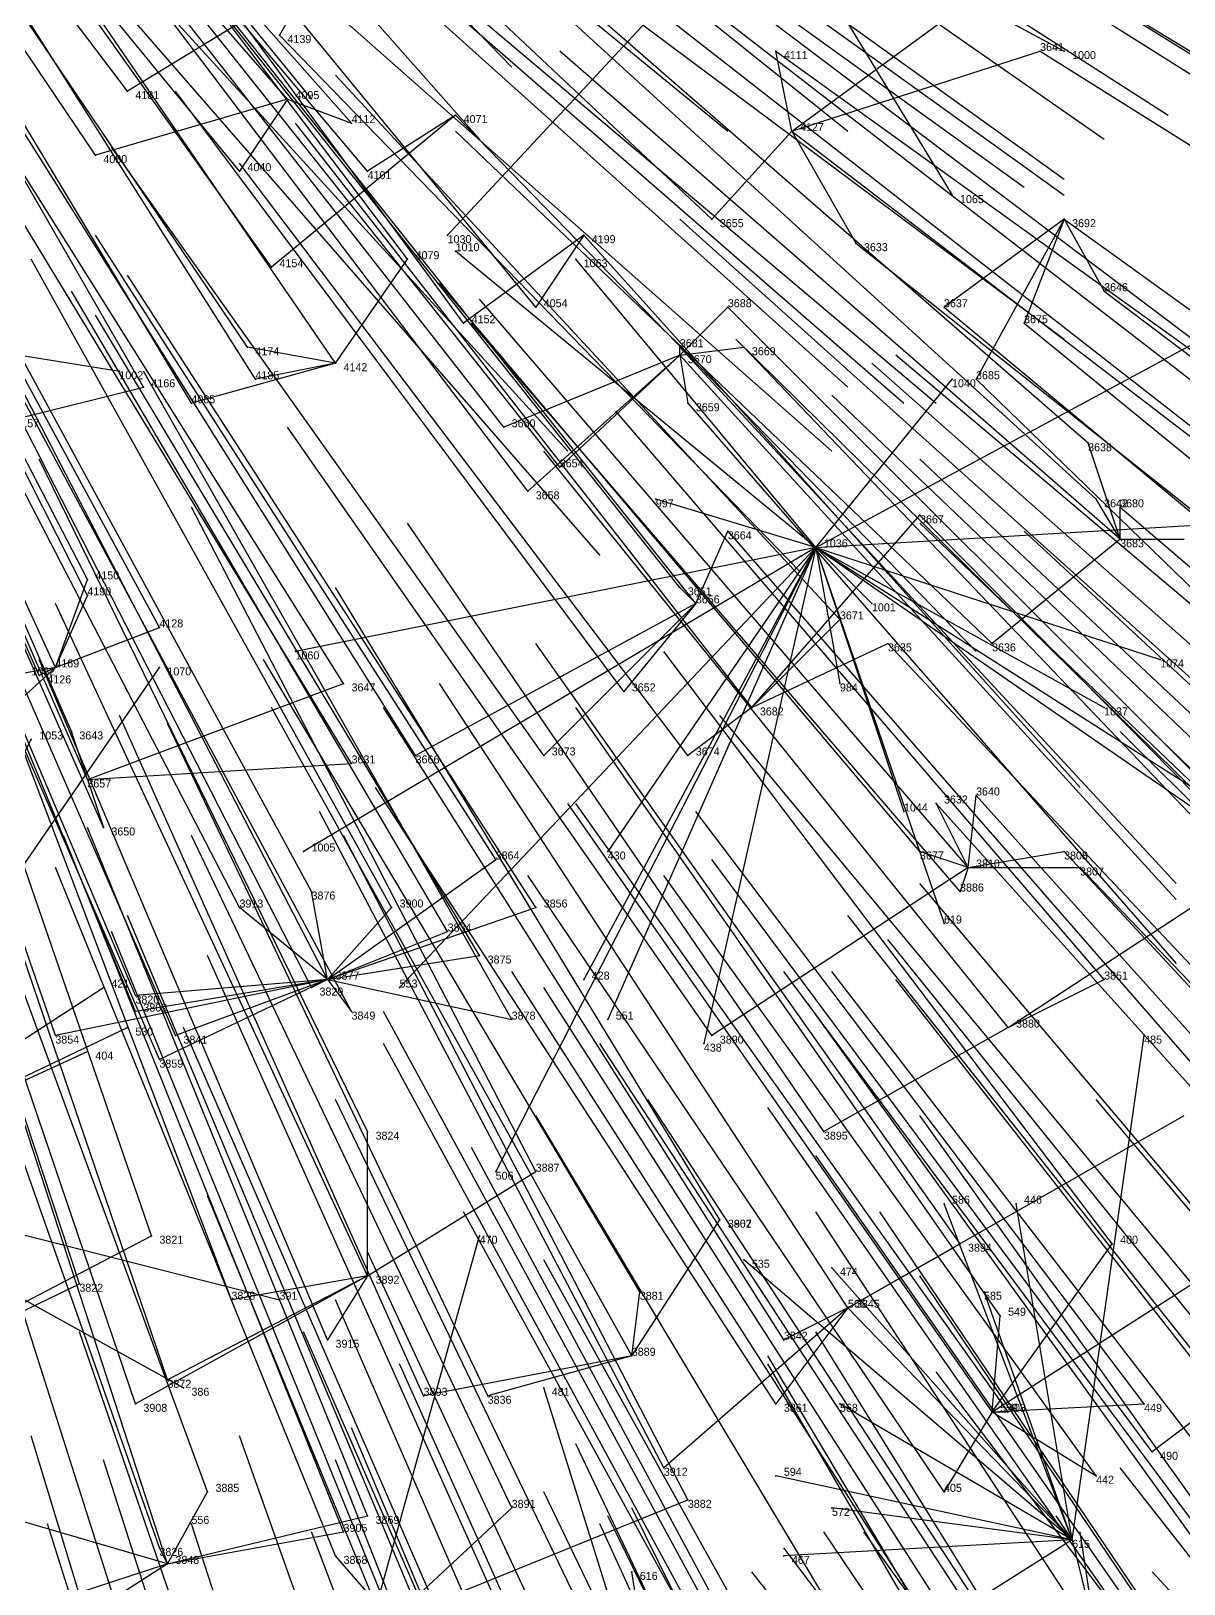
# Model space of a CAD drawing. Extents: x -0.5 to 0.59, y -0.5 to 0.58.
# Drawn here: x 0.097 to 0.241, y -0.3385 to -0.1445 of the extents above; entities that cross this region are included whole.
import ezdxf

# ---------------------------------------------------------------- set-up
doc = ezdxf.new("R2010")
doc.units = 0
for name, color, linetype in [('Facilities', 3, 'CONTINUOUS'), ('Facilities_lines', 3, 'CONTINUOUS'), ('Normals', 1, 'CONTINUOUS'), ('Source_points', 5, 'CONTINUOUS'), ('Text', 3, 'CONTINUOUS')]:
    doc.layers.add(name, color=color, linetype=linetype)

msp = doc.modelspace()

# ---------------------------------------------------------------- linework, layer by layer
at = {"layer": 'Facilities', "color": 3}
for p in [(0.129, -0.153, -0.5), (0.15, -0.155, -0.541), (0.192, -0.157, -0.62), (0.226, -0.168, -0.705), (0.166, -0.17, -0.595), (0.135, -0.186, -0.576), (0.178, -0.185, -0.642), (0.195, -0.209, -1.25), (0.233, -0.208, -0.781), (0.18, -0.216, -0.702), (0.1, -0.224, -0.613), (0.187, -0.229, -0.739), (0.104, -0.238, -0.65), (0.214, -0.249, -0.821), (0.134, -0.263, -0.737), (0.219, -0.269, -0.867), (0.139, -0.3, -0.827), (0.199, -0.304, -0.907), (0.172, -0.31, -0.886), (0.217, -0.317, -0.96), (0.227, -0.333, -1.25), (0.114, -0.336, -0.886)]:
    msp.add_point(p, dxfattribs=at)
at = {"layer": 'Facilities_lines', "color": 3}
for p, q in [((0.189, -0.127, -1.25), (0.149, -0.17, -1.25)), ((0.189, -0.127, -1.25), (0.226, -0.147, -1.25)), ((0.189, -0.127, -1.25), (0.212, -0.165, -1.25)), ((0.192, -0.157, -0.62), (0.222, -0.135, -0.651)), ((0.132, -0.138, -0.476), (0.109, -0.152, -0.469)), ((0.132, -0.138, -0.476), (0.128, -0.145, -0.484)), ((0.192, -0.157, -0.62), (0.19, -0.147, -0.602)), ((0.192, -0.157, -0.62), (0.223, -0.147, -0.667)), ((0.129, -0.153, -0.5), (0.105, -0.16, -0.479)), ((0.129, -0.153, -0.5), (0.123, -0.162, -0.508)), ((0.129, -0.153, -0.5), (0.137, -0.156, -0.518)), ((0.15, -0.155, -0.541), (0.127, -0.174, -0.538)), ((0.15, -0.155, -0.541), (0.139, -0.162, -0.533)), ((0.192, -0.157, -0.62), (0.182, -0.168, -0.62)), ((0.192, -0.157, -0.62), (0.2, -0.171, -0.658)), ((0.226, -0.168, -0.705), (0.211, -0.179, -0.691)), ((0.226, -0.168, -0.705), (0.215, -0.188, -0.714)), ((0.226, -0.168, -0.705), (0.221, -0.181, -0.713)), ((0.226, -0.168, -0.705), (0.231, -0.177, -0.726)), ((0.166, -0.17, -0.595), (0.151, -0.181, -0.59)), ((0.166, -0.17, -0.595), (0.16, -0.179, -0.6)), ((0.195, -0.209, -1.25), (0.15, -0.172, -1.25)), ((0.135, -0.186, -0.576), (0.144, -0.173, -0.563)), ((0.195, -0.209, -1.25), (0.165, -0.173, -1.25)), ((0.195, -0.209, -1.25), (0.258, -0.175, -1.25)), ((0.046, -0.177, -1.25), (0.108, -0.187, -1.25)), ((0.178, -0.185, -0.642), (0.184, -0.179, -0.642)), ((0.135, -0.186, -0.576), (0.124, -0.184, -0.555)), ((0.178, -0.185, -0.642), (0.186, -0.184, -0.656)), ((0.178, -0.185, -0.642), (0.178, -0.184, -0.639)), ((0.135, -0.186, -0.576), (0.117, -0.191, -0.559)), ((0.135, -0.186, -0.576), (0.125, -0.188, -0.563)), ((0.178, -0.185, -0.642), (0.156, -0.194, -0.623)), ((0.178, -0.185, -0.642), (0.159, -0.202, -0.643)), ((0.178, -0.185, -0.642), (0.163, -0.199, -0.642)), ((0.178, -0.185, -0.642), (0.179, -0.191, -0.655)), ((0.195, -0.209, -1.25), (0.212, -0.188, -1.25)), ((0.095, -0.193, -0.538), (0.111, -0.189, -0.547)), ((0.233, -0.208, -0.781), (0.229, -0.196, -0.753)), ((0.195, -0.209, -1.25), (0.175, -0.203, -1.25)), ((0.233, -0.208, -0.781), (0.23, -0.203, -0.768)), ((0.187, -0.229, -0.739), (0.208, -0.205, -0.73)), ((0.195, -0.209, -1.25), (0.263, -0.205, -1.25)), ((0.233, -0.208, -0.781), (0.233, -0.204, -0.773)), ((0.18, -0.216, -0.702), (0.184, -0.207, -0.693)), ((0.195, -0.209, -1.25), (0.13, -0.222, -1.25)), ((0.195, -0.209, -1.25), (0.131, -0.247, -1.25)), ((0.195, -0.209, -1.25), (0.143, -0.264, -1.25)), ((0.195, -0.209, -1.25), (0.155, -0.287, -1.25)), ((0.195, -0.209, -1.25), (0.166, -0.263, -1.25)), ((0.195, -0.209, -1.25), (0.169, -0.268, -1.25)), ((0.195, -0.209, -1.25), (0.169, -0.247, -1.25)), ((0.195, -0.209, -1.25), (0.181, -0.271, -1.25)), ((0.195, -0.209, -1.25), (0.211, -0.256, -1.25)), ((0.195, -0.209, -1.25), (0.198, -0.226, -1.25)), ((0.195, -0.209, -1.25), (0.253, -0.246, -1.25)), ((0.195, -0.209, -1.25), (0.25, -0.247, -1.25)), ((0.195, -0.209, -1.25), (0.202, -0.216, -1.25)), ((0.195, -0.209, -1.25), (0.231, -0.229, -1.25)), ((0.195, -0.209, -1.25), (0.206, -0.242, -1.25)), ((0.195, -0.209, -1.25), (0.238, -0.223, -1.25)), ((0.233, -0.208, -0.781), (0.217, -0.221, -0.774)), ((0.233, -0.208, -0.781), (0.241, -0.208, -0.796)), ((0.1, -0.224, -0.613), (0.104, -0.213, -0.593)), ((0.1, -0.224, -0.613), (0.104, -0.215, -0.597)), ((0.18, -0.216, -0.702), (0.178, -0.214, -0.696)), ((0.18, -0.216, -0.702), (0.145, -0.235, -0.691)), ((0.18, -0.216, -0.702), (0.161, -0.235, -0.712)), ((0.18, -0.216, -0.702), (0.171, -0.227, -0.711)), ((0.1, -0.224, -0.613), (0.113, -0.219, -0.615)), ((0.187, -0.229, -0.739), (0.198, -0.218, -0.735)), ((0.187, -0.229, -0.739), (0.204, -0.221, -0.751)), ((0.069, -0.288, -1.25), (0.113, -0.224, -1.25)), ((0.1, -0.224, -0.613), (0.084, -0.227, -0.606)), ((0.1, -0.224, -0.613), (0.088, -0.235, -0.628)), ((0.1, -0.224, -0.613), (0.098, -0.225, -0.614)), ((0.104, -0.238, -0.65), (0.136, -0.226, -0.66)), ((0.187, -0.229, -0.739), (0.179, -0.235, -0.738)), ((0.104, -0.238, -0.65), (0.102, -0.232, -0.634)), ((0.069, -0.288, -1.25), (0.097, -0.233, -1.25)), ((0.104, -0.238, -0.65), (0.137, -0.236, -0.682)), ((0.104, -0.238, -0.65), (0.106, -0.244, -0.666)), ((0.214, -0.249, -0.821), (0.215, -0.24, -0.805)), ((0.214, -0.249, -0.821), (0.21, -0.241, -0.799)), ((0.134, -0.263, -0.737), (0.155, -0.248, -0.731)), ((0.214, -0.249, -0.821), (0.208, -0.247, -0.807)), ((0.214, -0.249, -0.821), (0.226, -0.247, -0.837)), ((0.219, -0.269, -0.867), (0.251, -0.248, -0.883)), ((0.214, -0.249, -0.821), (0.182, -0.27, -0.815)), ((0.214, -0.249, -0.821), (0.213, -0.252, -0.824)), ((0.214, -0.249, -0.821), (0.228, -0.249, -0.844)), ((0.134, -0.263, -0.737), (0.132, -0.252, -0.712)), ((0.134, -0.263, -0.737), (0.123, -0.254, -0.705)), ((0.134, -0.263, -0.737), (0.16, -0.254, -0.75)), ((0.134, -0.263, -0.737), (0.142, -0.254, -0.727)), ((0.134, -0.263, -0.737), (0.149, -0.257, -0.742)), ((0.134, -0.263, -0.737), (0.153, -0.26, -0.755)), ((0.134, -0.263, -0.737), (0.1, -0.27, -0.72)), ((0.134, -0.263, -0.737), (0.11, -0.267, -0.722)), ((0.134, -0.263, -0.737), (0.11, -0.265, -0.717)), ((0.134, -0.263, -0.737), (0.113, -0.273, -0.739)), ((0.134, -0.263, -0.737), (0.115, -0.27, -0.734)), ((0.134, -0.263, -0.737), (0.132, -0.264, -0.739)), ((0.134, -0.263, -0.737), (0.137, -0.267, -0.75)), ((0.134, -0.263, -0.737), (0.157, -0.268, -0.775)), ((0.219, -0.269, -0.867), (0.231, -0.263, -0.874)), ((0.069, -0.288, -1.25), (0.106, -0.264, -1.25)), ((0.069, -0.288, -1.25), (0.109, -0.269, -1.25)), ((0.219, -0.269, -0.867), (0.196, -0.282, -0.859)), ((0.227, -0.333, -1.25), (0.236, -0.27, -1.25)), ((0.069, -0.288, -1.25), (0.104, -0.272, -1.25)), ((0.199, -0.304, -0.907), (0.241, -0.28, -0.924)), ((0.139, -0.3, -0.827), (0.139, -0.282, -0.786)), ((0.139, -0.3, -0.827), (0.16, -0.287, -0.821)), ((0.069, -0.288, -1.25), (0.116, -0.314, -1.25)), ((0.069, -0.288, -1.25), (0.128, -0.303, -1.25)), ((0.227, -0.333, -1.25), (0.211, -0.291, -1.25)), ((0.227, -0.333, -1.25), (0.22, -0.291, -1.25)), ((0.278, -0.291, -1.008), (0.237, -0.322, -1)), ((0.172, -0.31, -0.886), (0.183, -0.293, -0.864)), ((0.172, -0.31, -0.886), (0.183, -0.293, -0.865)), ((0.07, -0.317, -0.811), (0.112, -0.295, -0.789)), ((0.131, -0.374, -1.25), (0.153, -0.295, -1.25)), ((0.199, -0.304, -0.907), (0.213, -0.296, -0.913)), ((0.217, -0.317, -0.96), (0.232, -0.296, -0.94)), ((0.227, -0.333, -1.25), (0.186, -0.298, -1.25)), ((0.139, -0.3, -0.827), (0.11, -0.316, -0.837)), ((0.139, -0.3, -0.827), (0.114, -0.313, -0.833)), ((0.139, -0.3, -0.827), (0.122, -0.303, -0.816)), ((0.139, -0.3, -0.827), (0.134, -0.308, -0.84)), ((0.227, -0.333, -1.25), (0.197, -0.299, -1.25)), ((0.07, -0.317, -0.811), (0.103, -0.301, -0.796)), ((0.172, -0.31, -0.886), (0.173, -0.302, -0.871)), ((0.227, -0.333, -1.25), (0.216, -0.302, -1.25)), ((0.217, -0.317, -0.96), (0.242, -0.301, -0.965)), ((0.199, -0.304, -0.907), (0.176, -0.324, -0.922)), ((0.199, -0.304, -0.907), (0.19, -0.316, -0.922)), ((0.199, -0.304, -0.907), (0.191, -0.308, -0.905)), ((0.227, -0.333, -1.25), (0.199, -0.304, -1.25)), ((0.217, -0.317, -0.96), (0.218, -0.305, -0.937)), ((0.172, -0.31, -0.886), (0.146, -0.315, -0.867)), ((0.172, -0.31, -0.886), (0.154, -0.315, -0.877)), ((0.176, -0.362, -1.25), (0.161, -0.314, -1.25)), ((0.227, -0.333, -1.25), (0.198, -0.316, -1.25)), ((0.217, -0.317, -0.96), (0.236, -0.316, -0.987)), ((0.217, -0.317, -0.96), (0.211, -0.327, -0.971)), ((0.217, -0.317, -0.96), (0.23, -0.325, -0.996)), ((0.217, -0.317, -0.96), (0.219, -0.317, -0.962)), ((0.227, -0.333, -1.25), (0.19, -0.325, -1.25)), ((0.114, -0.336, -0.886), (0.119, -0.327, -0.87)), ((0.114, -0.336, -0.886), (0.09, -0.329, -0.854)), ((0.142, -0.343, -0.929), (0.179, -0.328, -0.934)), ((0.142, -0.343, -0.929), (0.157, -0.329, -0.911)), ((0.227, -0.333, -1.25), (0.197, -0.329, -1.25)), ((0.114, -0.336, -0.886), (0.139, -0.33, -0.895)), ((0.131, -0.374, -1.25), (0.117, -0.331, -1.25)), ((0.114, -0.336, -0.886), (0.136, -0.332, -0.896)), ((0.227, -0.333, -1.25), (0.191, -0.335, -1.25)), ((0.227, -0.333, -1.25), (0.208, -0.345, -1.25)), ((0.227, -0.333, -1.25), (0.23, -0.345, -1.25)), ((0.114, -0.336, -0.886), (0.113, -0.334, -0.881)), ((0.142, -0.343, -0.929), (0.135, -0.335, -0.904)), ((0.114, -0.336, -0.886), (0.068, -0.351, -0.894)), ((0.114, -0.336, -0.886), (0.089, -0.352, -0.908)), ((0.176, -0.362, -1.25), (0.172, -0.337, -1.25))]:
    msp.add_line(p, q, dxfattribs=at)
at = {"layer": 'Normals', "color": 1}
for p, q in [((0.109, -0.152, -0.469), (0.053, -0.078, -0.505)), ((0.105, -0.16, -0.479), (0.053, -0.083, -0.516)), ((0.129, -0.153, -0.5), (0.068, -0.083, -0.537)), ((0.074, -0.082, -0.278), (0.132, -0.153, -0.236)), ((0.093, -0.083, -0.312), (0.157, -0.149, -0.272)), ((0.137, -0.156, -0.518), (0.075, -0.086, -0.555)), ((0.092, -0.089, -0.32), (0.153, -0.158, -0.281)), ((0.123, -0.162, -0.508), (0.064, -0.09, -0.545)), ((0.139, -0.162, -0.533), (0.079, -0.091, -0.571)), ((0.127, -0.174, -0.538), (0.073, -0.098, -0.575)), ((0.112, -0.098, -0.371), (0.184, -0.157, -0.337)), ((0.144, -0.173, -0.563), (0.088, -0.099, -0.6)), ((0.128, -0.1, -0.405), (0.199, -0.157, -0.366)), ((0.164, -0.101, -0.481), (0.242, -0.15, -0.443)), ((0.151, -0.181, -0.59), (0.096, -0.106, -0.627)), ((0.182, -0.168, -0.62), (0.115, -0.105, -0.659)), ((0.155, -0.105, -0.47), (0.231, -0.158, -0.431)), ((0.161, -0.105, -0.48), (0.239, -0.155, -0.443)), ((0.124, -0.184, -0.555), (0.072, -0.107, -0.592)), ((0.16, -0.179, -0.6), (0.101, -0.107, -0.637)), ((0.111, -0.189, -0.547), (0.065, -0.109, -0.586)), ((0.125, -0.188, -0.563), (0.075, -0.109, -0.6)), ((0.135, -0.186, -0.576), (0.083, -0.11, -0.613)), ((0.146, -0.11, -0.458), (0.221, -0.164, -0.419)), ((0.151, -0.109, -0.467), (0.226, -0.163, -0.428)), ((0.117, -0.191, -0.559), (0.069, -0.111, -0.597)), ((0.151, -0.111, -0.469), (0.226, -0.165, -0.431)), ((0.188, -0.114, -0.549), (0.267, -0.163, -0.513)), ((0.156, -0.194, -0.623), (0.099, -0.121, -0.66)), ((0.163, -0.199, -0.642), (0.105, -0.126, -0.679)), ((0.159, -0.202, -0.643), (0.103, -0.128, -0.68)), ((0.13, -0.127, -0.454), (0.199, -0.189, -0.418)), ((0.151, -0.127, -0.494), (0.226, -0.183, -0.457)), ((0.102, -0.129, -0.411), (0.164, -0.197, -0.372)), ((0.104, -0.213, -0.593), (0.061, -0.13, -0.628)), ((0.136, -0.13, -0.471), (0.206, -0.191, -0.432)), ((0.139, -0.131, -0.478), (0.21, -0.191, -0.439)), ((0.168, -0.131, -0.533), (0.243, -0.189, -0.499)), ((0.172, -0.13, -0.538), (0.246, -0.186, -0.503)), ((0.104, -0.215, -0.597), (0.062, -0.132, -0.633)), ((0.229, -0.196, -0.753), (0.159, -0.135, -0.791)), ((0.222, -0.135, -0.651), (0.301, -0.183, -0.612)), ((0.113, -0.219, -0.615), (0.068, -0.136, -0.651)), ((0.128, -0.136, -0.466), (0.197, -0.197, -0.428)), ((0.169, -0.137, -0.543), (0.242, -0.194, -0.507)), ((0.1, -0.224, -0.613), (0.061, -0.139, -0.648)), ((0.098, -0.225, -0.614), (0.06, -0.14, -0.65)), ((0.107, -0.14, -0.44), (0.168, -0.21, -0.404)), ((0.178, -0.214, -0.696), (0.12, -0.141, -0.733)), ((0.23, -0.203, -0.768), (0.162, -0.141, -0.806)), ((0.18, -0.216, -0.702), (0.122, -0.143, -0.738)), ((0.128, -0.145, -0.484), (0.193, -0.212, -0.448)), ((0.102, -0.232, -0.634), (0.065, -0.147, -0.671)), ((0.233, -0.208, -0.781), (0.163, -0.147, -0.818)), ((0.19, -0.147, -0.602), (0.265, -0.201, -0.563)), ((0.223, -0.147, -0.667), (0.301, -0.196, -0.629)), ((0.226, -0.147, -1.25), (0.226, -0.147, -1.15)), ((0.136, -0.226, -0.66), (0.087, -0.148, -0.699)), ((0.198, -0.218, -0.735), (0.135, -0.15, -0.773)), ((0.104, -0.238, -0.65), (0.067, -0.153, -0.688)), ((0.171, -0.227, -0.711), (0.115, -0.152, -0.746)), ((0.15, -0.155, -0.541), (0.215, -0.222, -0.504)), ((0.137, -0.236, -0.682), (0.089, -0.157, -0.72)), ((0.145, -0.235, -0.691), (0.096, -0.157, -0.729)), ((0.187, -0.229, -0.739), (0.13, -0.156, -0.777)), ((0.217, -0.221, -0.774), (0.15, -0.157, -0.812)), ((0.192, -0.157, -0.62), (0.265, -0.213, -0.582)), ((0.161, -0.235, -0.712), (0.107, -0.159, -0.749)), ((0.106, -0.244, -0.666), (0.069, -0.16, -0.704)), ((0.179, -0.235, -0.738), (0.123, -0.161, -0.776)), ((0.212, -0.165, -1.25), (0.212, -0.165, -1.15)), ((0.247, -0.23, -0.844), (0.178, -0.168, -0.881)), ((0.226, -0.168, -0.705), (0.301, -0.222, -0.667)), ((0.155, -0.248, -0.731), (0.105, -0.17, -0.768)), ((0.149, -0.17, -1.25), (0.149, -0.17, -1.15)), ((0.166, -0.17, -0.595), (0.228, -0.239, -0.557)), ((0.123, -0.254, -0.705), (0.08, -0.171, -0.742)), ((0.132, -0.252, -0.712), (0.088, -0.171, -0.749)), ((0.15, -0.172, -1.25), (0.15, -0.172, -1.15)), ((0.2, -0.171, -0.658), (0.273, -0.229, -0.62)), ((0.142, -0.254, -0.727), (0.097, -0.173, -0.765)), ((0.165, -0.173, -1.25), (0.165, -0.173, -1.15)), ((0.16, -0.254, -0.75), (0.109, -0.175, -0.786)), ((0.208, -0.247, -0.807), (0.148, -0.176, -0.844)), ((0.149, -0.257, -0.742), (0.102, -0.177, -0.779)), ((0.214, -0.249, -0.821), (0.153, -0.178, -0.857)), ((0.231, -0.177, -0.726), (0.304, -0.232, -0.688)), ((0.11, -0.265, -0.717), (0.074, -0.18, -0.755)), ((0.134, -0.263, -0.737), (0.091, -0.18, -0.774)), ((0.153, -0.26, -0.755), (0.105, -0.18, -0.791)), ((0.184, -0.179, -0.642), (0.249, -0.244, -0.602)), ((0.211, -0.179, -0.691), (0.282, -0.238, -0.653)), ((0.11, -0.267, -0.722), (0.075, -0.182, -0.76)), ((0.132, -0.264, -0.739), (0.09, -0.182, -0.776)), ((0.213, -0.252, -0.824), (0.152, -0.181, -0.86)), ((0.221, -0.181, -0.713), (0.292, -0.239, -0.674)), ((0.1, -0.27, -0.72), (0.07, -0.183, -0.758)), ((0.178, -0.184, -0.639), (0.24, -0.251, -0.6)), ((0.251, -0.248, -0.883), (0.185, -0.183, -0.92)), ((0.186, -0.184, -0.656), (0.25, -0.251, -0.617)), ((0.115, -0.27, -0.734), (0.078, -0.185, -0.772)), ((0.137, -0.267, -0.75), (0.093, -0.185, -0.787)), ((0.178, -0.185, -0.642), (0.24, -0.253, -0.604)), ((0.271, -0.247, -0.918), (0.202, -0.186, -0.955)), ((0.276, -0.245, -0.922), (0.205, -0.185, -0.96)), ((0.113, -0.273, -0.739), (0.076, -0.188, -0.777)), ((0.108, -0.187, -1.25), (0.108, -0.187, -1.15)), ((0.157, -0.268, -0.775), (0.111, -0.187, -0.811)), ((0.212, -0.188, -1.25), (0.212, -0.188, -1.15)), ((0.215, -0.188, -0.714), (0.282, -0.253, -0.677)), ((0.264, -0.254, -0.916), (0.197, -0.19, -0.953)), ((0.231, -0.263, -0.874), (0.17, -0.192, -0.912)), ((0.179, -0.191, -0.655), (0.24, -0.261, -0.617)), ((0.182, -0.27, -0.815), (0.129, -0.194, -0.852)), ((0.219, -0.269, -0.867), (0.161, -0.197, -0.904)), ((0.139, -0.282, -0.786), (0.098, -0.198, -0.822)), ((0.275, -0.261, -0.949), (0.208, -0.198, -0.986)), ((0.175, -0.203, -1.25), (0.175, -0.203, -1.15)), ((0.16, -0.287, -0.821), (0.117, -0.204, -0.858)), ((0.208, -0.205, -0.73), (0.273, -0.271, -0.693)), ((0.233, -0.204, -0.773), (0.303, -0.264, -0.736)), ((0.196, -0.282, -0.859), (0.144, -0.206, -0.897)), ((0.184, -0.207, -0.693), (0.245, -0.277, -0.656)), ((0.275, -0.27, -0.963), (0.208, -0.206, -1.001)), ((0.289, -0.27, -0.989), (0.221, -0.207, -1.027)), ((0.112, -0.295, -0.789), (0.082, -0.208, -0.827)), ((0.195, -0.209, -1.25), (0.195, -0.209, -1.15)), ((0.103, -0.301, -0.796), (0.074, -0.213, -0.834)), ((0.183, -0.293, -0.864), (0.135, -0.214, -0.902)), ((0.183, -0.293, -0.865), (0.135, -0.214, -0.903)), ((0.122, -0.303, -0.816), (0.089, -0.216, -0.853)), ((0.139, -0.3, -0.827), (0.1, -0.216, -0.865)), ((0.202, -0.216, -1.25), (0.202, -0.216, -1.15)), ((0.213, -0.296, -0.913), (0.16, -0.221, -0.951)), ((0.204, -0.221, -0.751), (0.267, -0.288, -0.712)), ((0.134, -0.308, -0.84), (0.098, -0.223, -0.878)), ((0.173, -0.302, -0.871), (0.126, -0.223, -0.909)), ((0.13, -0.222, -1.25), (0.13, -0.222, -1.15)), ((0.232, -0.296, -0.94), (0.176, -0.222, -0.977)), ((0.238, -0.223, -1.25), (0.238, -0.223, -1.15)), ((0.114, -0.313, -0.833), (0.084, -0.225, -0.87)), ((0.113, -0.224, -1.25), (0.113, -0.224, -1.15)), ((0.199, -0.304, -0.907), (0.148, -0.226, -0.945)), ((0.198, -0.226, -1.25), (0.198, -0.226, -1.15)), ((0.11, -0.316, -0.837), (0.08, -0.228, -0.875)), ((0.146, -0.315, -0.867), (0.108, -0.23, -0.905)), ((0.172, -0.31, -0.886), (0.127, -0.229, -0.925)), ((0.191, -0.308, -0.905), (0.141, -0.229, -0.943)), ((0.218, -0.305, -0.937), (0.165, -0.229, -0.975)), ((0.242, -0.301, -0.965), (0.183, -0.23, -1.004)), ((0.231, -0.229, -1.25), (0.231, -0.229, -1.15)), ((0.154, -0.315, -0.877), (0.114, -0.231, -0.915)), ((0.299, -0.298, -1.055), (0.233, -0.232, -1.092)), ((0.304, -0.297, -1.062), (0.237, -0.232, -1.099)), ((0.097, -0.233, -1.25), (0.097, -0.233, -1.15)), ((0.119, -0.327, -0.87), (0.087, -0.24, -0.907)), ((0.19, -0.316, -0.922), (0.14, -0.239, -0.961)), ((0.215, -0.24, -0.805), (0.277, -0.309, -0.768)), ((0.176, -0.324, -0.922), (0.133, -0.242, -0.959)), ((0.217, -0.317, -0.96), (0.164, -0.241, -0.998)), ((0.219, -0.317, -0.962), (0.165, -0.241, -1.001)), ((0.236, -0.316, -0.987), (0.18, -0.242, -1.024)), ((0.206, -0.242, -1.25), (0.206, -0.242, -1.15)), ((0.21, -0.241, -0.799), (0.272, -0.31, -0.762)), ((0.139, -0.33, -0.895), (0.104, -0.244, -0.931)), ((0.113, -0.334, -0.881), (0.082, -0.246, -0.917)), ((0.136, -0.332, -0.896), (0.101, -0.245, -0.932)), ((0.157, -0.329, -0.911), (0.117, -0.245, -0.948)), ((0.179, -0.328, -0.934), (0.136, -0.245, -0.971)), ((0.114, -0.336, -0.886), (0.085, -0.247, -0.923)), ((0.131, -0.247, -1.25), (0.131, -0.247, -1.15)), ((0.169, -0.247, -1.25), (0.169, -0.247, -1.15)), ((0.237, -0.322, -1), (0.182, -0.248, -1.037)), ((0.226, -0.247, -0.837), (0.289, -0.315, -0.8)), ((0.135, -0.335, -0.904), (0.1, -0.249, -0.94)), ((0.211, -0.327, -0.971), (0.159, -0.25, -1.009)), ((0.23, -0.325, -0.996), (0.176, -0.25, -1.033)), ((0.228, -0.249, -0.844), (0.292, -0.316, -0.807)), ((0.268, -0.322, -1.047), (0.208, -0.251, -1.084)), ((0.145, -0.341, -0.927), (0.109, -0.255, -0.963)), ((0.256, -0.327, -1.039), (0.199, -0.255, -1.076)), ((0.211, -0.256, -1.25), (0.211, -0.256, -1.15)), ((0.142, -0.343, -0.929), (0.107, -0.257, -0.965)), ((0.262, -0.33, -1.053), (0.204, -0.258, -1.091)), ((0.157, -0.345, -0.947), (0.119, -0.26, -0.983)), ((0.207, -0.34, -0.996), (0.157, -0.262, -1.033)), ((0.166, -0.263, -1.25), (0.166, -0.263, -1.15)), ((0.246, -0.336, -1.042), (0.191, -0.262, -1.079)), ((0.254, -0.336, -1.052), (0.197, -0.262, -1.09)), ((0.262, -0.336, -1.065), (0.205, -0.263, -1.102)), ((0.106, -0.264, -1.25), (0.106, -0.264, -1.15)), ((0.143, -0.264, -1.25), (0.143, -0.264, -1.15)), ((0.211, -0.342, -1.005), (0.161, -0.264, -1.041)), ((0.112, -0.355, -0.931), (0.084, -0.267, -0.968)), ((0.185, -0.348, -0.986), (0.141, -0.267, -1.023)), ((0.248, -0.341, -1.054), (0.194, -0.266, -1.092)), ((0.109, -0.269, -1.25), (0.109, -0.269, -1.15)), ((0.153, -0.354, -0.965), (0.116, -0.269, -1.002)), ((0.169, -0.268, -1.25), (0.169, -0.268, -1.15)), ((0.185, -0.352, -0.995), (0.141, -0.271, -1.032)), ((0.219, -0.349, -1.029), (0.168, -0.271, -1.066)), ((0.181, -0.271, -1.25), (0.181, -0.271, -1.15)), ((0.236, -0.27, -1.25), (0.236, -0.27, -1.15)), ((0.104, -0.272, -1.25), (0.104, -0.272, -1.15)), ((0.175, -0.361, -1.004), (0.135, -0.278, -1.041)), ((0.225, -0.356, -1.052), (0.174, -0.278, -1.089)), ((0.242, -0.355, -1.075), (0.189, -0.279, -1.111)), ((0.29, -0.349, -1.135), (0.23, -0.278, -1.171)), ((0.208, -0.36, -1.038), (0.16, -0.28, -1.075)), ((0.262, -0.356, -1.105), (0.208, -0.28, -1.142)), ((0.196, -0.366, -1.037), (0.152, -0.284, -1.074)), ((0.248, -0.361, -1.095), (0.195, -0.285, -1.132)), ((0.155, -0.287, -1.25), (0.155, -0.287, -1.15)), ((0.154, -0.375, -1.013), (0.119, -0.29, -1.051)), ((0.211, -0.291, -1.25), (0.211, -0.291, -1.15)), ((0.22, -0.291, -1.25), (0.22, -0.291, -1.15)), ((0.196, -0.374, -1.055), (0.151, -0.292, -1.092)), ((0.246, -0.37, -1.111), (0.195, -0.292, -1.148)), ((0.255, -0.369, -1.122), (0.203, -0.292, -1.159)), ((0.153, -0.295, -1.25), (0.153, -0.295, -1.15)), ((0.178, -0.381, -1.052), (0.139, -0.297, -1.089)), ((0.206, -0.379, -1.08), (0.161, -0.298, -1.117)), ((0.186, -0.298, -1.25), (0.186, -0.298, -1.15)), ((0.197, -0.299, -1.25), (0.197, -0.299, -1.15)), ((0.26, -0.377, -1.145), (0.208, -0.3, -1.182)), ((0.216, -0.302, -1.25), (0.216, -0.302, -1.15)), ((0.128, -0.303, -1.25), (0.128, -0.303, -1.15)), ((0.172, -0.388, -1.061), (0.135, -0.303, -1.099)), ((0.199, -0.304, -1.25), (0.199, -0.304, -1.15)), ((0.133, -0.394, -1.041), (0.103, -0.307, -1.08)), ((0.168, -0.392, -1.067), (0.131, -0.307, -1.105)), ((0.244, -0.386, -1.141), (0.195, -0.307, -1.178)), ((0.236, -0.389, -1.139), (0.189, -0.31, -1.176)), ((0.181, -0.396, -1.089), (0.143, -0.311, -1.126)), ((0.236, -0.392, -1.142), (0.189, -0.311, -1.179)), ((0.269, -0.39, -1.184), (0.21, -0.312, -1.205)), ((0.116, -0.314, -1.25), (0.116, -0.314, -1.15)), ((0.161, -0.314, -1.25), (0.161, -0.314, -1.15)), ((0.198, -0.316, -1.25), (0.198, -0.316, -1.15)), ((0.124, -0.409, -1.068), (0.097, -0.32, -1.106)), ((0.154, -0.407, -1.088), (0.123, -0.32, -1.126)), ((0.173, -0.405, -1.101), (0.137, -0.319, -1.138)), ((0.205, -0.405, -1.135), (0.165, -0.321, -1.172)), ((0.134, -0.41, -1.079), (0.106, -0.323, -1.118)), ((0.169, -0.409, -1.107), (0.135, -0.323, -1.144)), ((0.19, -0.325, -1.25), (0.19, -0.325, -1.15)), ((0.291, -0.398, -1.233), (0.233, -0.324, -1.199)), ((0.201, -0.41, -1.142), (0.161, -0.327, -1.18)), ((0.214, -0.414, -1.165), (0.172, -0.329, -1.196)), ((0.197, -0.329, -1.25), (0.197, -0.329, -1.15)), ((0.127, -0.419, -1.095), (0.099, -0.331, -1.134)), ((0.117, -0.331, -1.25), (0.117, -0.331, -1.15)), ((0.207, -0.416, -1.162), (0.168, -0.331, -1.198)), ((0.21, -0.414, -1.161), (0.169, -0.33, -1.196)), ((0.227, -0.333, -1.25), (0.225, -0.33, -1.15)), ((0.165, -0.419, -1.125), (0.132, -0.332, -1.163)), ((0.252, -0.415, -1.214), (0.196, -0.332, -1.218)), ((0.259, -0.413, -1.218), (0.201, -0.332, -1.226)), ((0.23, -0.345, -1.25), (0.228, -0.332, -1.151)), ((0.251, -0.413, -1.209), (0.191, -0.334, -1.219)), ((0.191, -0.335, -1.25), (0.191, -0.335, -1.15)), ((0.172, -0.337, -1.25), (0.172, -0.337, -1.15)), ((0.248, -0.415, -1.21), (0.187, -0.337, -1.22)), ((0.28, -0.383, -1.25), (0.237, -0.337, -1.173))]:
    msp.add_line(p, q, dxfattribs=at)
at = {"layer": 'Source_points', "color": 5}
for p in [(0.128, -0.145, -0.484), (0.19, -0.147, -0.602), (0.223, -0.147, -0.667), (0.226, -0.147, -1.25), (0.109, -0.152, -0.469), (0.137, -0.156, -0.518), (0.105, -0.16, -0.479), (0.123, -0.162, -0.508), (0.139, -0.162, -0.533), (0.212, -0.165, -1.25), (0.182, -0.168, -0.62), (0.149, -0.17, -1.25), (0.15, -0.172, -1.25), (0.2, -0.171, -0.658), (0.127, -0.174, -0.538), (0.144, -0.173, -0.563), (0.165, -0.173, -1.25), (0.231, -0.177, -0.726), (0.16, -0.179, -0.6), (0.184, -0.179, -0.642), (0.211, -0.179, -0.691), (0.151, -0.181, -0.59), (0.221, -0.181, -0.713), (0.124, -0.184, -0.555), (0.178, -0.184, -0.639), (0.186, -0.184, -0.656), (0.108, -0.187, -1.25), (0.125, -0.188, -0.563), (0.212, -0.188, -1.25), (0.215, -0.188, -0.714), (0.111, -0.189, -0.547), (0.117, -0.191, -0.559), (0.179, -0.191, -0.655), (0.156, -0.194, -0.623), (0.229, -0.196, -0.753), (0.163, -0.199, -0.642), (0.159, -0.202, -0.643), (0.175, -0.203, -1.25), (0.23, -0.203, -0.768), (0.208, -0.205, -0.73), (0.233, -0.204, -0.773), (0.184, -0.207, -0.693), (0.104, -0.213, -0.593), (0.104, -0.215, -0.597), (0.178, -0.214, -0.696), (0.202, -0.216, -1.25), (0.113, -0.219, -0.615), (0.198, -0.218, -0.735), (0.204, -0.221, -0.751), (0.217, -0.221, -0.774), (0.13, -0.222, -1.25), (0.238, -0.223, -1.25), (0.098, -0.225, -0.614), (0.113, -0.224, -1.25), (0.136, -0.226, -0.66), (0.198, -0.226, -1.25), (0.171, -0.227, -0.711), (0.231, -0.229, -1.25), (0.102, -0.232, -0.634), (0.097, -0.233, -1.25), (0.137, -0.236, -0.682), (0.145, -0.235, -0.691), (0.161, -0.235, -0.712), (0.179, -0.235, -0.738), (0.215, -0.24, -0.805), (0.206, -0.242, -1.25), (0.21, -0.241, -0.799), (0.106, -0.244, -0.666), (0.131, -0.247, -1.25), (0.155, -0.248, -0.731), (0.169, -0.247, -1.25), (0.208, -0.247, -0.807), (0.226, -0.247, -0.837), (0.228, -0.249, -0.844), (0.132, -0.252, -0.712), (0.213, -0.252, -0.824), (0.123, -0.254, -0.705), (0.142, -0.254, -0.727), (0.16, -0.254, -0.75), (0.211, -0.256, -1.25), (0.149, -0.257, -0.742), (0.153, -0.26, -0.755), (0.166, -0.263, -1.25), (0.231, -0.263, -0.874), (0.106, -0.264, -1.25), (0.11, -0.265, -0.717), (0.132, -0.264, -0.739), (0.143, -0.264, -1.25), (0.11, -0.267, -0.722), (0.137, -0.267, -0.75), (0.109, -0.269, -1.25), (0.157, -0.268, -0.775), (0.169, -0.268, -1.25), (0.1, -0.27, -0.72), (0.115, -0.27, -0.734), (0.181, -0.271, -1.25), (0.182, -0.27, -0.815), (0.236, -0.27, -1.25), (0.104, -0.272, -1.25), (0.113, -0.273, -0.739), (0.139, -0.282, -0.786), (0.196, -0.282, -0.859), (0.155, -0.287, -1.25), (0.16, -0.287, -0.821), (0.211, -0.291, -1.25), (0.22, -0.291, -1.25), (0.183, -0.293, -0.864), (0.183, -0.293, -0.865), (0.112, -0.295, -0.789), (0.153, -0.295, -1.25), (0.213, -0.296, -0.913), (0.232, -0.296, -0.94), (0.186, -0.298, -1.25), (0.197, -0.299, -1.25), (0.103, -0.301, -0.796), (0.173, -0.302, -0.871), (0.216, -0.302, -1.25), (0.122, -0.303, -0.816), (0.128, -0.303, -1.25), (0.199, -0.304, -1.25), (0.218, -0.305, -0.937), (0.134, -0.308, -0.84), (0.191, -0.308, -0.905), (0.114, -0.313, -0.833), (0.116, -0.314, -1.25), (0.161, -0.314, -1.25), (0.11, -0.316, -0.837), (0.146, -0.315, -0.867), (0.154, -0.315, -0.877), (0.19, -0.316, -0.922), (0.198, -0.316, -1.25), (0.236, -0.316, -0.987), (0.219, -0.317, -0.962), (0.237, -0.322, -1), (0.176, -0.324, -0.922), (0.19, -0.325, -1.25), (0.23, -0.325, -0.996), (0.119, -0.327, -0.87), (0.211, -0.327, -0.971), (0.157, -0.329, -0.911), (0.179, -0.328, -0.934), (0.197, -0.329, -1.25), (0.117, -0.331, -1.25), (0.139, -0.33, -0.895), (0.136, -0.332, -0.896), (0.113, -0.334, -0.881), (0.135, -0.335, -0.904), (0.191, -0.335, -1.25), (0.172, -0.337, -1.25)]:
    msp.add_point(p, dxfattribs=at)

# ---------------------------------------------------------------- texts
at = {"layer": 'Text', "color": 3}
for s, p in [('4139', (0.129, -0.146, -0.484)), ('4111', (0.191, -0.148, -0.602)), ('3641', (0.223, -0.147, -0.667)), ('1000', (0.227, -0.148, -1.25)), ('4181', (0.11, -0.153, -0.469)), ('4095', (0.13, -0.153, -0.5)), ('4112', (0.137, -0.156, -0.518)), ('4071', (0.151, -0.156, -0.541)), ('4127', (0.193, -0.157, -0.62)), ('4080', (0.106, -0.161, -0.479)), ('4040', (0.124, -0.162, -0.508)), ('4101', (0.139, -0.163, -0.533)), ('1065', (0.213, -0.166, -1.25)), ('3655', (0.183, -0.169, -0.62)), ('3692', (0.227, -0.169, -0.705)), ('1030', (0.149, -0.171, -1.25)), ('4199', (0.167, -0.171, -0.595)), ('4079', (0.145, -0.173, -0.563)), ('1010', (0.15, -0.172, -1.25)), ('3633', (0.201, -0.172, -0.658)), ('4154', (0.128, -0.174, -0.538)), ('1063', (0.166, -0.174, -1.25)), ('3646', (0.231, -0.177, -0.726)), ('4054', (0.161, -0.179, -0.6)), ('3688', (0.184, -0.179, -0.642)), ('3637', (0.211, -0.179, -0.691)), ('4152', (0.152, -0.181, -0.59)), ('3675', (0.221, -0.181, -0.713)), ('4174', (0.125, -0.185, -0.555)), ('3681', (0.178, -0.184, -0.639)), ('3669', (0.187, -0.185, -0.656)), ('4142', (0.136, -0.187, -0.576)), ('3670', (0.179, -0.186, -0.642)), ('1002', (0.108, -0.188, -1.25)), ('4166', (0.112, -0.189, -0.547)), ('4185', (0.125, -0.188, -0.563)), ('1040', (0.212, -0.189, -1.25)), ('3685', (0.215, -0.188, -0.714)), ('4085', (0.117, -0.191, -0.559)), ('3659', (0.18, -0.192, -0.655)), ('4157', (0.095, -0.194, -0.538)), ('3660', (0.157, -0.194, -0.623)), ('3638', (0.229, -0.197, -0.753)), ('3654', (0.163, -0.199, -0.642)), ('3658', (0.16, -0.203, -0.643)), ('997', (0.175, -0.204, -1.25)), ('3642', (0.231, -0.204, -0.768)), ('3680', (0.233, -0.204, -0.773)), ('3667', (0.208, -0.206, -0.73)), ('3664', (0.184, -0.208, -0.693)), ('1036', (0.196, -0.209, -1.25)), ('3683', (0.233, -0.209, -0.781)), ('4150', (0.105, -0.213, -0.593)), ('4190', (0.104, -0.215, -0.597)), ('3651', (0.179, -0.215, -0.696)), ('3656', (0.18, -0.216, -0.702)), ('3671', (0.198, -0.218, -0.735)), ('1001', (0.202, -0.217, -1.25)), ('4128', (0.113, -0.219, -0.615)), ('3635', (0.204, -0.222, -0.751)), ('3636', (0.217, -0.222, -0.774)), ('4169', (0.1, -0.224, -0.613)), ('1060', (0.13, -0.223, -1.25)), ('1074', (0.238, -0.224, -1.25)), ('1032', (0.097, -0.225, -1.25)), ('4126', (0.099, -0.226, -0.614)), ('1070', (0.114, -0.225, -1.25)), ('3647', (0.137, -0.227, -0.66)), ('3652', (0.172, -0.227, -0.711)), ('984', (0.198, -0.227, -1.25)), ('3682', (0.188, -0.23, -0.739)), ('1037', (0.231, -0.23, -1.25)), ('1053', (0.098, -0.233, -1.25)), ('3643', (0.103, -0.233, -0.634)), ('3673', (0.162, -0.235, -0.712)), ('3674', (0.18, -0.235, -0.738)), ('3631', (0.137, -0.236, -0.682)), ('3666', (0.145, -0.236, -0.691)), ('3657', (0.104, -0.239, -0.65)), ('3632', (0.211, -0.241, -0.799)), ('3640', (0.215, -0.24, -0.805)), ('1044', (0.206, -0.242, -1.25)), ('3650', (0.107, -0.245, -0.666)), ('1005', (0.132, -0.247, -1.25)), ('3864', (0.155, -0.248, -0.731)), ('430', (0.169, -0.248, -1.25)), ('3677', (0.208, -0.248, -0.807)), ('3810', (0.215, -0.249, -0.821)), ('3808', (0.226, -0.248, -0.837)), ('3807', (0.228, -0.25, -0.844)), ('3876', (0.132, -0.253, -0.712)), ('3886', (0.213, -0.252, -0.824)), ('3913', (0.123, -0.254, -0.705)), ('3900', (0.143, -0.254, -0.727)), ('3856', (0.161, -0.254, -0.75)), ('3834', (0.149, -0.257, -0.742)), ('619', (0.211, -0.256, -1.25)), ('3875', (0.154, -0.261, -0.755)), ('421', (0.107, -0.264, -1.25)), ('3877', (0.135, -0.263, -0.737)), ('553', (0.143, -0.264, -1.25)), ('428', (0.167, -0.263, -1.25)), ('3851', (0.231, -0.263, -0.874)), ('3820', (0.11, -0.266, -0.717)), ('3829', (0.133, -0.265, -0.739)), ('3809', (0.111, -0.267, -0.722)), ('3849', (0.137, -0.268, -0.75)), ('3878', (0.157, -0.268, -0.775)), ('551', (0.17, -0.268, -1.25)), ('530', (0.11, -0.27, -1.25)), ('3880', (0.22, -0.269, -0.867)), ('3854', (0.1, -0.271, -0.72)), ('3841', (0.116, -0.271, -0.734)), ('438', (0.181, -0.272, -1.25)), ('3890', (0.183, -0.271, -0.815)), ('485', (0.236, -0.271, -1.25)), ('404', (0.105, -0.273, -1.25)), ('3859', (0.113, -0.274, -0.739)), ('3824', (0.14, -0.283, -0.786)), ('3895', (0.196, -0.283, -0.859)), ('506', (0.155, -0.288, -1.25)), ('3887', (0.16, -0.287, -0.821)), ('586', (0.212, -0.291, -1.25)), ('446', (0.221, -0.291, -1.25)), ('3862', (0.184, -0.294, -0.864)), ('3907', (0.184, -0.294, -0.865)), ('3821', (0.113, -0.296, -0.789)), ('470', (0.153, -0.296, -1.25)), ('3894', (0.214, -0.297, -0.913)), ('400', (0.233, -0.296, -0.94)), ('535', (0.187, -0.299, -1.25)), ('3892', (0.14, -0.301, -0.827)), ('474', (0.198, -0.3, -1.25)), ('3822', (0.103, -0.302, -0.796)), ('3828', (0.122, -0.303, -0.816)), ('391', (0.128, -0.303, -1.25)), ('3881', (0.173, -0.303, -0.871)), ('585', (0.216, -0.303, -1.25)), ('566', (0.199, -0.304, -1.25)), ('3845', (0.2, -0.304, -0.907)), ('549', (0.219, -0.305, -0.937)), ('3915', (0.135, -0.309, -0.84)), ('3842', (0.191, -0.308, -0.905)), ('3889', (0.172, -0.31, -0.886)), ('3872', (0.114, -0.314, -0.833)), ('386', (0.117, -0.315, -1.25)), ('3893', (0.146, -0.315, -0.867)), ('481', (0.162, -0.315, -1.25)), ('3908', (0.111, -0.317, -0.837)), ('3836', (0.154, -0.316, -0.877)), ('3861', (0.191, -0.317, -0.922)), ('568', (0.198, -0.317, -1.25)), ('559', (0.218, -0.317, -0.96)), ('408', (0.219, -0.317, -0.962)), ('449', (0.236, -0.317, -0.987)), ('490', (0.238, -0.323, -1)), ('3912', (0.176, -0.325, -0.922)), ('594', (0.191, -0.325, -1.25)), ('442', (0.23, -0.326, -0.996)), ('3885', (0.12, -0.327, -0.87)), ('405', (0.211, -0.327, -0.971)), ('3891', (0.157, -0.329, -0.911)), ('3882', (0.179, -0.329, -0.934)), ('572', (0.197, -0.33, -1.25)), ('556', (0.117, -0.331, -1.25)), ('3905', (0.136, -0.332, -0.896)), ('3869', (0.14, -0.331, -0.895)), ('615', (0.227, -0.334, -1.25)), ('3826', (0.113, -0.335, -0.881)), ('3848', (0.115, -0.336, -0.886)), ('3868', (0.136, -0.336, -0.904)), ('467', (0.192, -0.336, -1.25)), ('616', (0.173, -0.338, -1.25))]:
    msp.add_text(s, height=0.001, dxfattribs=at).set_placement(p)

doc.saveas('drawing.dxf')
